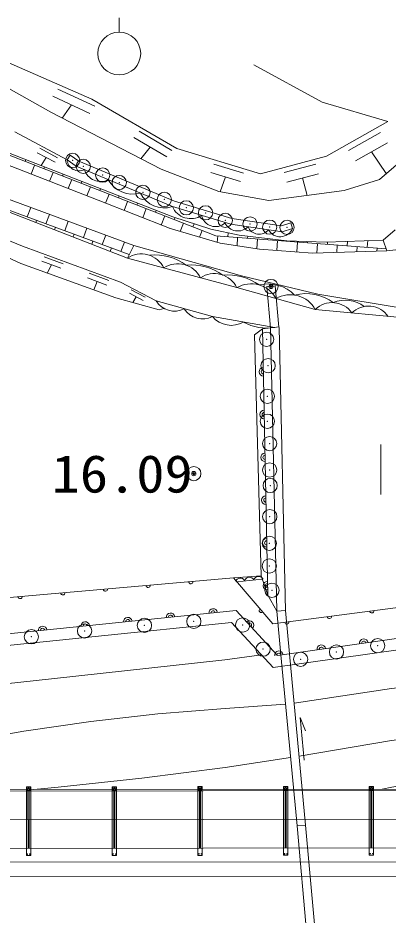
# Model space of a CAD drawing. Units: millimetres, scale not verified. Extents: x 40000 to 680000, y 20000 to 380000.
# Drawn here: x 507444 to 520403, y 294614 to 326069 of the extents above; entities that cross this region are included whole.
import ezdxf
from ezdxf.enums import TextEntityAlignment as Align

# ---------------------------------------------------------------- set-up
doc = ezdxf.new("R2010")
doc.units = ezdxf.units.MM
doc.header["$LTSCALE"] = 1000
doc.header["$PDMODE"] = 32
doc.header["$PDSIZE"] = 500
doc.layers.add('M-BGD', color=7, linetype='Continuous', lineweight=13)
doc.styles.add('ＭＳ ゴシック', font='')
doc.styles.get('ＭＳ ゴシック').set_extended_font_data('MS Gothic')

msp = doc.modelspace()

# ---------------------------------------------------------------- linework, layer by layer
at = {"layer": 'M-BGD'}
for p, q in [((510991, 325569), (510991, 326069)), ((510032, 323222), (506175, 324902)), ((518099, 323117), (515706, 324426)), ((508597, 322763), (506732, 323812)), ((508835, 323577), (510137, 322975)), ((501841, 323323), (514372, 318431)), ((508662, 323323), (509964, 322721)), ((513005, 321490), (510032, 323222)), ((518099, 323117), (520395, 322433)), ((508597, 322763), (512453, 320765)), ((509313, 323022), (508995, 322557)), ((520395, 322433), (518244, 321225)), ((503535, 322301), (510253, 319679)), ((509162, 321090), (507336, 322070)), ((511505, 321873), (512652, 321204)), ((511687, 322094), (512835, 321426)), ((519024, 321419), (520144, 322047)), ((501884, 321636), (511501, 318090)), ((512864, 319096), (506549, 321561)), ((508211, 321498), (508833, 321165)), ((512079, 321539), (511744, 321133)), ((515933, 320601), (513005, 321490)), ((519263, 321064), (520383, 321692)), ((520107, 320409), (521532, 321641)), ((511274, 317650), (501769, 321348)), ((508119, 321343), (508741, 321010)), ((508430, 321177), (508262, 320893)), ((509275, 321255), (509162, 321090)), ((518244, 321225), (515933, 320601)), ((519823, 321378), (520339, 320610)), ((507698, 321037), (507724, 321102)), ((507902, 320596), (508024, 320909)), ((508350, 320782), (508376, 320848)), ((509484, 320870), (509162, 321090)), ((512852, 319455), (509484, 320870)), ((514301, 320938), (515340, 320623)), ((516770, 320647), (517876, 320946)), ((511339, 317777), (503845, 320540)), ((508554, 320342), (508676, 320655)), ((509002, 320527), (509028, 320593)), ((512453, 320765), (514477, 319981)), ((514195, 320654), (515234, 320338)), ((516857, 320311), (517963, 320609)), ((509206, 320087), (509329, 320400)), ((509655, 320273), (509680, 320339)), ((514715, 320496), (514520, 319973)), ((517410, 320460), (517569, 319843)), ((520107, 320409), (518872, 320013)), ((507601, 318070), (502325, 320193)), ((509858, 319833), (509981, 320146)), ((510307, 320018), (510332, 320084)), ((514477, 319981), (516232, 319669)), ((516232, 319669), (518872, 320013)), ((507549, 317463), (502163, 319870)), ((510253, 319679), (512747, 318700)), ((510510, 319577), (510633, 319891)), ((510959, 319764), (510984, 319830)), ((511161, 319319), (511285, 319637)), ((507889, 319422), (507768, 319094)), ((511611, 319509), (511637, 319575)), ((511811, 319061), (511937, 319382)), ((512263, 319255), (512289, 319321)), ((514893, 318838), (512852, 319455)), ((508096, 318973), (508068, 318897)), ((508545, 319180), (508424, 318852)), ((512462, 318803), (512589, 319127)), ((514194, 318667), (512864, 319096)), ((512915, 319000), (512943, 319071)), ((508753, 318731), (508721, 318643)), ((509202, 318938), (509081, 318610)), ((509859, 318696), (509738, 318367)), ((512747, 318700), (512739, 318693)), ((512739, 318693), (514529, 318170)), ((513127, 318580), (513241, 318873)), ((513567, 318746), (513610, 318855)), ((515191, 318457), (514194, 318667)), ((516691, 318574), (514893, 318838)), ((517058, 318690), (516691, 318574)), ((516998, 318881), (517058, 318690)), ((520647, 318639), (520227, 318279)), ((509410, 318488), (509373, 318390)), ((510516, 318454), (510395, 318125)), ((513801, 318383), (513893, 318618)), ((514372, 318431), (520336, 317976)), ((514422, 318195), (514439, 318426)), ((514788, 318400), (514799, 318540)), ((515115, 318082), (515137, 318373)), ((516864, 318254), (515191, 318457)), ((515486, 318346), (515492, 318421)), ((515809, 317977), (515835, 318320)), ((516184, 318293), (516188, 318336)), ((511037, 316806), (507601, 318070)), ((510066, 318246), (510026, 318136)), ((511173, 318211), (511051, 317883)), ((511501, 318090), (511274, 317650)), ((515268, 317023), (511501, 318090)), ((514529, 318170), (515898, 317964)), ((516507, 317917), (516533, 318266)), ((518239, 318209), (516864, 318254)), ((516882, 318240), (516883, 318254)), ((517205, 317864), (517231, 318213)), ((517580, 318187), (517584, 318231)), ((517904, 317827), (517929, 318160)), ((520227, 318279), (518239, 318209)), ((518278, 318133), (518284, 318211)), ((518608, 317849), (518627, 318107)), ((518976, 318080), (518988, 318236)), ((519311, 317872), (519325, 318053)), ((519674, 318027), (519692, 318260)), ((520227, 318279), (520362, 317905)), ((521922, 318066), (520362, 317905)), ((508360, 317697), (509028, 317451)), ((510723, 318004), (510678, 317882)), ((515898, 317964), (517754, 317822)), ((520362, 317905), (517754, 317822)), ((520015, 317894), (520023, 318000)), ((510867, 316251), (507549, 317463)), ((508281, 317539), (508950, 317293)), ((508615, 317416), (508472, 317126)), ((515113, 316612), (511274, 317650)), ((509943, 317116), (510625, 316865)), ((509878, 316954), (510560, 316703)), ((510219, 316828), (510100, 316531)), ((512279, 316148), (511037, 316806)), ((515268, 317023), (517943, 316385)), ((511413, 316533), (511896, 316277)), ((517856, 315847), (515113, 316612)), ((516452, 316679), (516153, 316652)), ((516285, 315202), (516153, 316652)), ((516584, 315229), (516452, 316679)), ((512394, 315832), (510867, 316251)), ((511345, 316421), (511827, 316166)), ((511586, 316293), (511461, 316088)), ((514256, 315596), (512279, 316148)), ((521702, 315761), (517943, 316385)), ((512394, 315832), (512557, 315884)), ((517856, 315847), (521687, 315481)), ((516435, 315216), (514256, 315596)), ((516596, 315239), (516010, 315163)), ((516285, 315212), (516510, 305276)), ((516585, 315219), (516810, 305283)), ((516010, 315163), (515725, 314954)), ((515725, 314954), (515958, 306514)), ((516010, 315163), (516188, 305835)), ((520149, 309361), (520149, 311111)), ((514991, 306435), (505211, 305583)), ((515958, 306514), (514991, 306435)), ((514991, 306435), (516372, 304821)), ((516000, 306390), (515107, 306295)), ((516188, 305835), (515958, 306514)), ((516510, 305266), (516188, 305835)), ((521321, 305478), (516372, 304821)), ((516529, 303717), (528945, 305477)), ((505324, 304288), (515084, 305290)), ((515084, 305290), (516526, 303728)), ((516809, 305294), (516510, 305266)), ((516654, 303735), (516510, 305266)), ((516952, 303777), (516809, 305294)), ((517218, 297740), (516654, 303735)), ((517517, 297768), (516952, 303777)), ((517324, 301538), (517513, 301074)), ((517471, 300045), (517324, 301538)), ((534893, 299052), (504352, 299010)), ((534893, 299002), (504352, 298960)), ((507890, 299110), (507740, 299110)), ((507740, 298965), (507740, 299110)), ((507743, 296700), (507740, 298965)), ((507765, 298970), (507765, 299110)), ((507865, 298970), (507765, 298970)), ((507798, 296950), (507795, 298965)), ((507813, 299053), (507813, 299108)), ((507817, 299108), (507813, 299108)), ((507813, 299068), (507817, 299068)), ((507817, 299053), (507817, 299108)), ((507838, 296950), (507835, 298965)), ((507865, 298970), (507865, 299110)), ((507890, 298965), (507890, 299110)), ((507893, 296700), (507890, 298965)), ((510743, 298969), (510743, 299114)), ((510768, 299114), (510743, 299114)), ((510746, 296704), (510743, 298969)), ((510893, 299114), (510768, 299114)), ((510768, 298974), (510768, 299114)), ((510868, 298974), (510768, 298974)), ((510801, 296954), (510798, 298969)), ((510815, 299057), (510815, 299112)), ((510820, 299112), (510815, 299112)), ((510815, 299072), (510820, 299072)), ((510820, 299057), (510820, 299112)), ((510841, 296954), (510838, 298969)), ((510868, 298974), (510868, 299114)), ((510893, 298969), (510893, 299114)), ((510896, 296704), (510893, 298969)), ((513893, 299118), (513743, 299118)), ((513743, 298973), (513743, 299118)), ((513746, 296708), (513743, 298973)), ((513768, 298978), (513768, 299118)), ((513868, 298978), (513768, 298978)), ((513801, 296958), (513798, 298973)), ((513815, 299061), (513815, 299116)), ((513820, 299116), (513815, 299116)), ((513815, 299076), (513820, 299076)), ((513820, 299061), (513820, 299116)), ((513841, 296958), (513838, 298973)), ((513868, 298978), (513868, 299118)), ((513893, 298973), (513893, 299118)), ((513896, 296708), (513893, 298973)), ((516893, 299122), (516743, 299122)), ((516743, 298977), (516743, 299122)), ((516746, 296712), (516743, 298977)), ((516768, 298982), (516768, 299122)), ((516868, 298982), (516768, 298982)), ((516800, 296962), (516798, 298977)), ((516815, 299065), (516815, 299120)), ((516820, 299120), (516815, 299120)), ((516815, 299080), (516820, 299080)), ((516820, 299065), (516820, 299120)), ((516840, 296962), (516838, 298977)), ((516868, 298982), (516868, 299122)), ((516893, 298977), (516893, 299122)), ((516896, 296712), (516893, 298977)), ((519743, 298981), (519743, 299126)), ((519768, 299126), (519743, 299126)), ((519746, 296716), (519743, 298981)), ((519893, 299126), (519768, 299126)), ((519768, 298986), (519768, 299126)), ((519868, 298986), (519768, 298986)), ((519800, 296966), (519798, 298981)), ((519815, 299069), (519815, 299124)), ((519820, 299124), (519815, 299124)), ((519815, 299084), (519820, 299084)), ((519820, 299069), (519820, 299124)), ((519840, 296966), (519838, 298981)), ((519868, 298986), (519868, 299126)), ((519893, 298981), (519893, 299126)), ((519896, 296716), (519893, 298981)), ((540011, 297998), (504354, 297950)), ((517517, 297767), (517218, 297740)), ((518141, 287506), (517218, 297740)), ((518439, 287533), (517517, 297767)), ((534895, 296987), (504355, 296945)), ((507893, 296700), (507743, 296700)), ((510896, 296704), (510746, 296704)), ((513896, 296708), (513746, 296708)), ((516896, 296712), (516746, 296712)), ((519896, 296716), (519746, 296716)), ((540013, 296508), (504356, 296460)), ((540016, 296008), (504361, 295960))]:
    msp.add_line(p, q, dxfattribs=at)
for points in [[(516998, 318881), (516674, 318779), (514937, 319034), (512920, 319644), (509580, 321046), (509275, 321255)], [(517290, 300186), (520527, 300730), (523182, 301048), (525821, 301436), (528573, 302104), (531309, 302873), (533028, 303293), (534766, 303600), (539764, 304015), (542268, 304459), (544758, 305013), (547269, 305450), (548544, 305555), (549836, 305546), (550582, 305475), (551312, 305335), (552006, 305101), (552641, 304750)], [(505365, 303890), (514926, 304872), (516384, 303292)], [(516384, 303292), (528846, 305059), (530112, 304178)], [(517114, 302047), (520524, 302561), (522061, 302717), (523606, 302836), (524622, 302931), (525126, 303001), (525623, 303095), (526133, 303225), (526635, 303383), (527624, 303758), (529590, 304560)], [(520192, 299032), (520530, 299096), (526261, 300104), (529120, 300639), (531963, 301257), (534755, 301896), (537391, 302269), (540037, 302590), (544451, 303416), (546664, 303778), (548904, 303944), (550713, 303846), (551598, 303681), (551977, 303565)], [(489941, 298950), (490881, 299125), (494699, 300030), (500018, 301449), (502691, 302074), (505389, 302549), (508621, 302898), (514693, 303561), (515974, 303736)], [(497178, 298981), (505322, 300652), (507651, 301059), (509991, 301400), (512339, 301668), (514696, 301853), (516817, 302010)], [(507997, 299015), (508856, 299100), (511782, 299410), (514699, 299784), (516993, 300137)]]:
    msp.add_lwpolyline(points, dxfattribs=at)
for centre, radius in [((510991, 324819), 750), ((516304, 316652), 75), ((516304, 316652), 37.5), ((513602, 310092), 75), ((513602, 310092), 37.5), ((507815, 299015), 38.1), ((507815, 299015), 34), ((510818, 299019), 38.1), ((510818, 299019), 34), ((513818, 299023), 38.1), ((513818, 299023), 34), ((516818, 299027), 38.1), ((516818, 299027), 34), ((519818, 299031), 38.1), ((519818, 299031), 34), ((507773, 296750), 10.7), ((507863, 296750), 10.7), ((510776, 296754), 10.7), ((510866, 296754), 10.7), ((513776, 296758), 10.7), ((513866, 296758), 10.7), ((516776, 296762), 10.7), ((516866, 296762), 10.7), ((519776, 296766), 10.7), ((519866, 296766), 10.7)]:
    msp.add_circle(centre, radius, dxfattribs=at)
for centre, radius, start, end in [((509587, 321134), 427, 185.9417, 295.908), ((510335, 320917), 585, 196.5558, 297.6489), ((511469, 320880), 988, 209.1746, 285.2684), ((512556, 320324), 917, 205.6393, 288.8036), ((513491, 319725), 693, 202.9228, 303.4396), ((514360, 319249), 498, 191.8107, 312.1196), ((515146, 319106), 506, 206.5996, 315.04), ((515889, 318895), 412, 200.8694, 322.4054), ((516626, 318863), 465, 208.0889, 338.2194), ((511762, 316915), 882, 26.1612, 123.5821), ((512266, 315982), 1777, 52.9753, 96.768), ((513041, 316569), 882, 26.1612, 123.5821), ((513507, 315496), 1913, 54.5992, 95.1441), ((514321, 316223), 882, 26.1612, 123.5821), ((514757, 315039), 2021, 55.7302, 94.0131), ((515612, 315752), 995, 28.7192, 120.1118), ((516195, 315422), 1321, 44.7783, 103.1084), ((512923, 316548), 758, 211.7928, 296.962), ((516983, 315369), 995, 28.7192, 120.1118), ((517534, 314816), 1588, 53.1681, 104.6572), ((518907, 315058), 1112, 53.6264, 112.2043), ((513912, 316271), 758, 211.7928, 296.962), ((518443, 315253), 836, 34.4105, 134.6637), ((519721, 315130), 836, 34.4105, 134.6637), ((514915, 316155), 864, 220.3407, 299.8837), ((516164, 316884), 1690, 241.0141, 279.2103), ((516039, 313664), 150, 91.0936, 271.0936), ((516039, 313664), 75, 91.0936, 271.0936), ((516068, 312164), 150, 91.0936, 271.0936), ((516068, 312164), 75, 91.0936, 271.0936), ((516096, 310664), 150, 91.0936, 271.0936), ((516096, 310664), 75, 91.0936, 271.0936), ((516125, 309165), 150, 91.0936, 271.0936), ((516125, 309165), 75, 91.0936, 271.0936), ((516153, 307665), 150, 91.0936, 271.0936), ((516153, 307665), 75, 91.0936, 271.0936), ((515229, 306250), 181, 31.2387, 158.1275), ((515552, 306276), 181, 31.2387, 158.1275), ((515874, 306302), 181, 31.2387, 158.1275), ((512002, 306175), 75, 184.9814, 4.9814), ((513497, 306305), 75, 184.9814, 4.9814), ((516182, 306165), 150, 91.0936, 271.0936), ((516182, 306165), 75, 91.0936, 271.0936), ((507519, 305784), 75, 184.9814, 4.9814), ((509014, 305914), 75, 184.9814, 4.9814), ((510508, 306044), 75, 184.9814, 4.9814), ((512785, 305054), 150, 5.8647, 185.8647), ((512785, 305054), 75, 5.8647, 185.8647), ((514277, 305207), 150, 5.8647, 185.8647), ((514277, 305207), 75, 5.8647, 185.8647), ((515966, 305295), 75, 130.5514, 310.5514), ((519834, 305280), 75, 187.5557, 7.5557), ((509801, 304747), 150, 5.8647, 185.8647), ((509801, 304747), 75, 5.8647, 185.8647), ((511293, 304901), 150, 5.8647, 185.8647), ((511293, 304901), 75, 5.8647, 185.8647), ((515551, 304784), 150, 312.7027, 132.7027), ((515551, 304784), 75, 312.7027, 132.7027), ((516860, 304886), 75, 187.5557, 7.5557), ((518347, 305083), 75, 187.5557, 7.5557), ((508308, 304594), 150, 5.8647, 185.8647), ((508308, 304594), 75, 5.8647, 185.8647), ((519554, 304146), 150, 8.0707, 188.0707), ((519554, 304146), 75, 8.0707, 188.0707), ((516584, 303725), 150, 8.0707, 188.0707), ((518069, 303935), 150, 8.0707, 188.0707), ((518069, 303935), 75, 8.0707, 188.0707), ((516584, 303725), 75, 8.0707, 188.0707)]:
    msp.add_arc(centre, radius, start, end, dxfattribs=at)
for p in [(509357, 321072), (509731, 320863), (510412, 320558), (510989, 320299), (511819, 319952), (512568, 319705), (513337, 319412), (514013, 319235), (514702, 318970), (515572, 318843), (516260, 318734), (516867, 318725), (516304, 316652), (516150, 314799), (516204, 313877), (516179, 312802), (516177, 311929), (516255, 311144), (516257, 310218), (513602, 310092), (516276, 309675), (516261, 308586), (516248, 307650), (516247, 306854), (516339, 306002), (513602, 304910), (509775, 304577), (511873, 304770), (515313, 304784), (507914, 304371), (516029, 303938), (520042, 304059), (518598, 303838), (517341, 303584)]:
    msp.add_point(p, dxfattribs=at)

# ---------------------------------------------------------------- texts
at = {"layer": 'M-BGD', "style": 'ＭＳ ゴシック', "width": 1.1}
msp.add_text('16.09', height=1320, dxfattribs=at).set_placement((511093, 309031), align=Align.BOTTOM_CENTER)

doc.saveas('drawing.dxf')
